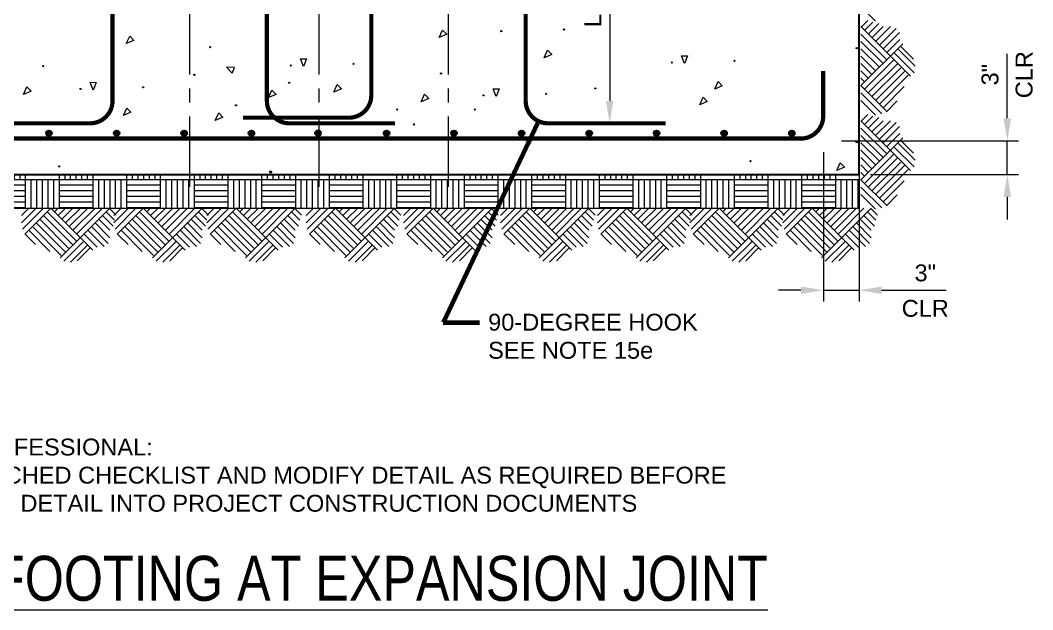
# Model space of a CAD drawing. Header units: inches. Extents: x -1127 to -983, y 1611 to 1738.
# Drawn here: x -1074.5 to -984.5, y 1610.5 to 1663 of the extents above; entities that cross this region are included whole.
import ezdxf

# ---------------------------------------------------------------- set-up
doc = ezdxf.new("R2010")
doc.units = ezdxf.units.IN
doc.header["$LTSCALE"] = 5
doc.header["$MEASUREMENT"] = 0
doc.linetypes.add('CENTER', pattern=[2, 1.25, -0.25, 0.25, -0.25])
doc.linetypes.add('HIDDEN', pattern=[0.375, 0.25, -0.125])
for name, color, linetype, lineweight in [('S-ANNO-DIMS', 1, 'Continuous', 20), ('S-ANNO-TEXT', 7, 'Continuous', 20), ('S-DELT-PATT', 7, 'Continuous', 15), ('S-DETL', 3, 'Continuous', 30), ('S-GRID', 9, 'CENTER', 20)]:
    doc.layers.add(name, color=color, linetype=linetype, lineweight=lineweight)
doc.styles.add('Romans', font='arial.ttf')
doc.dimstyles.get("Standard").update_dxf_attribs({"dimtxt": 0.18, "dimasz": 0.18, "dimexe": 0.18, "dimexo": 0.0625, "dimgap": 0.09, "dimtad": 0, "dimtih": 1, "dimtoh": 1, "dimdec": 4, "dimzin": 0, "dimdsep": 46, "dimtxsty": 'Standard', "dimcen": 0.09, "dimadec": 0, "dimazin": 0, "dimtfac": 1, "dimtdec": 4, "dimtofl": 0, "dimtmove": 0, "dimatfit": 3, "dimfxl": 1, "dimtolj": 1, "dimtzin": 0, "dimarcsym": 0})

# ---------------------------------------------------------------- blocks, each defined once
blk = doc.blocks.new('*D1')
at = {"layer": 'Defpoints', "color": 0, "transparency": 16777216}
for p in [(-1002.532, 1652.25), (-999.968, 1649.25), (-986.797, 1649.25)]:
    blk.add_point(p, dxfattribs=at)
at = {"layer": 'S-ANNO-DIMS', "transparency": 16777216}
for p, q in [((-986.797, 1654.25), (-986.797, 1659.99)), ((-1001.532, 1652.25), (-985.797, 1652.25)), ((-986.797, 1649.25), (-986.797, 1652.25)), ((-998.968, 1649.25), (-985.797, 1649.25)), ((-986.797, 1647.25), (-986.797, 1645.25))]:
    blk.add_line(p, q, dxfattribs=at)
for points in [[(-987.13, 1654.25), (-986.463, 1654.25), (-986.797, 1652.25)], [(-987.13, 1647.25), (-986.463, 1647.25), (-986.797, 1649.25)]]:
    blk.add_solid(points, dxfattribs=at)
at = {"layer": 'S-ANNO-DIMS', "transparency": 16777216, "insert": (-988.329, 1658.129), "char_height": 1.5, "attachment_point": 5, "rotation": 90, "style": 'Romans'}
blk.add_mtext('\\A1;3"', dxfattribs=at)
blk = doc.blocks.new('*D4')
at = {"layer": 'Defpoints', "color": 0, "transparency": 16777216}
for p in [(-1003.15, 1652.25), (-999.968, 1649.25), (-1003.15, 1638.954)]:
    blk.add_point(p, dxfattribs=at)
at = {"layer": 'S-ANNO-DIMS', "transparency": 16777216}
for p, q in [((-1003.15, 1651.25), (-1003.15, 1637.954)), ((-999.968, 1648.25), (-999.968, 1637.954)), ((-1005.15, 1638.954), (-1007.15, 1638.954)), ((-1003.15, 1638.954), (-999.968, 1638.954)), ((-997.968, 1638.954), (-992.228, 1638.954))]:
    blk.add_line(p, q, dxfattribs=at)
for points in [[(-1005.15, 1639.288), (-1005.15, 1638.621), (-1003.15, 1638.954)], [(-997.968, 1639.288), (-997.968, 1638.621), (-999.968, 1638.954)]]:
    blk.add_solid(points, dxfattribs=at)
at = {"layer": 'S-ANNO-DIMS', "transparency": 16777216, "insert": (-994.09, 1640.487), "char_height": 1.5, "attachment_point": 5, "style": 'Romans'}
blk.add_mtext('\\A1;3"', dxfattribs=at)
blk = doc.blocks.new('*D7')
at = {"layer": 'Defpoints', "color": 0, "transparency": 16777216}
for p in [(-1026.542, 1673.25), (-1027.109, 1653.802), (-1022.141, 1653.802)]:
    blk.add_point(p, dxfattribs=at)
at = {"layer": 'S-ANNO-DIMS', "transparency": 16777216}
blk.add_line((-1022.141, 1671.25), (-1022.141, 1655.802), dxfattribs=at)
for points in [[(-1022.475, 1671.25), (-1021.808, 1671.25), (-1022.141, 1673.25)], [(-1022.475, 1655.802), (-1021.808, 1655.802), (-1022.141, 1653.802)]]:
    blk.add_solid(points, dxfattribs=at)
at = {"layer": 'S-ANNO-DIMS', "transparency": 16777216, "insert": (-1023.647, 1663.526), "char_height": 1.5, "attachment_point": 5, "rotation": 90, "style": 'Romans'}
blk.add_mtext('\\A1;L2', dxfattribs=at)

msp = doc.modelspace()

# ---------------------------------------------------------------- hatches: boundary and pattern name
at = {"layer": 'S-DELT-PATT'}
h = msp.add_hatch(dxfattribs=at)
h.set_pattern_fill('AR-PARQ1', color=256, scale=0.25)
h.set_pattern_definition([(90, (-1785.055, 2110.8132), (-3, 3), [3, -3]), (90, (-1784.555, 2110.8132), (-3, 3), [3, -3]), (90, (-1784.055, 2110.8132), (-3, 3), [3, -3]), (90, (-1783.555, 2110.8132), (-3, 3), [3, -3]), (90, (-1783.055, 2110.8132), (-3, 3), [3, -3]), (90, (-1782.555, 2110.8132), (-3, 3), [3, -3]), (90, (-1782.055, 2110.8132), (-3, 3), [3, -3]), (0, (-1785.055, 2113.8132), (3, -3), [3, -3]), (0, (-1785.055, 2114.3132), (3, -3), [3, -3]), (0, (-1785.055, 2114.8132), (3, -3), [3, -3]), (0, (-1785.055, 2115.3132), (3, -3), [3, -3]), (0, (-1785.055, 2115.8132), (3, -3), [3, -3]), (0, (-1785.055, 2116.3132), (3, -3), [3, -3]), (0, (-1785.055, 2116.8132), (3, -3), [3, -3])])
h.paths.add_polyline_path([(-1095.9680877, 1649.250485), (-1095.9680877, 1646.250485), (-999.9680877, 1646.250485), (-999.9680877, 1649.250485)])
at = {"layer": 'S-DETL', "linetype": 'Continuous'}
h = msp.add_hatch(color=256, dxfattribs=at)
h.dxf.hatch_style = 1
h.paths.add_polyline_path([(-1071.9794115, 1653.1660278), (-1071.9794115, 1652.6660278, 0.4142135624), (-1071.7294115, 1652.9160278, 0.4142135624)])
h.paths.add_polyline_path([(-1071.9794115, 1653.1660278, 0.4142135624), (-1072.2294115, 1652.9160278, 0.4142135624), (-1071.9794115, 1652.6660278)])
h = msp.add_hatch(color=256, dxfattribs=at)
h.dxf.hatch_style = 1
h.paths.add_polyline_path([(-1065.962131, 1653.1660278), (-1065.962131, 1652.6660278, 0.4142135624), (-1065.712131, 1652.9160278, 0.4142135624)])
h.paths.add_polyline_path([(-1065.962131, 1653.1660278, 0.4142135624), (-1066.212131, 1652.9160278, 0.4142135624), (-1065.962131, 1652.6660278)])
h = msp.add_hatch(color=256, dxfattribs=at)
h.dxf.hatch_style = 1
h.paths.add_polyline_path([(-1059.9669404, 1653.1660278), (-1059.9669404, 1652.6660278, 0.4142135624), (-1059.7169404, 1652.9160278, 0.4142135624)])
h.paths.add_polyline_path([(-1059.9669404, 1653.1660278, 0.4142135624), (-1060.2169404, 1652.9160278, 0.4142135624), (-1059.9669404, 1652.6660278)])
h = msp.add_hatch(color=256, dxfattribs=at)
h.dxf.hatch_style = 1
h.paths.add_polyline_path([(-1053.9816856, 1653.1660278), (-1053.9816856, 1652.6660278, 0.4142135624), (-1053.7316856, 1652.9160278, 0.4142135624)])
h.paths.add_polyline_path([(-1053.9816856, 1653.1660278, 0.4142135624), (-1054.2316856, 1652.9160278, 0.4142135624), (-1053.9816856, 1652.6660278)])
h = msp.add_hatch(color=256, dxfattribs=at)
h.dxf.hatch_style = 1
h.paths.add_polyline_path([(-1048.0650425, 1653.1710641), (-1048.0650425, 1652.6710641, 0.4142135624), (-1047.8150425, 1652.9210641, 0.4142135624)])
h.paths.add_polyline_path([(-1048.0650425, 1653.1710641, 0.4142135624), (-1048.3150425, 1652.9210641, 0.4142135624), (-1048.0650425, 1652.6710641)])
h = msp.add_hatch(color=256, dxfattribs=at)
h.dxf.hatch_style = 1
h.paths.add_polyline_path([(-1041.973461, 1653.1660278), (-1041.973461, 1652.6660278, 0.4142135624), (-1041.723461, 1652.9160278, 0.4142135624)])
h.paths.add_polyline_path([(-1041.973461, 1653.1660278, 0.4142135624), (-1042.223461, 1652.9160278, 0.4142135624), (-1041.973461, 1652.6660278)])
h = msp.add_hatch(color=256, dxfattribs=at)
h.dxf.hatch_style = 1
h.paths.add_polyline_path([(-1035.9850077, 1653.1660278), (-1035.9850077, 1652.6660278, 0.4142135624), (-1035.7350077, 1652.9160278, 0.4142135624)])
h.paths.add_polyline_path([(-1035.9850077, 1653.1660278, 0.4142135624), (-1036.2350077, 1652.9160278, 0.4142135624), (-1035.9850077, 1652.6660278)])
h = msp.add_hatch(color=256, dxfattribs=at)
h.dxf.hatch_style = 1
h.paths.add_polyline_path([(-1029.9720281, 1653.1660278), (-1029.9720281, 1652.6660278, 0.4142135624), (-1029.7220281, 1652.9160278, 0.4142135624)])
h.paths.add_polyline_path([(-1029.9720281, 1653.1660278, 0.4142135624), (-1030.2220281, 1652.9160278, 0.4142135624), (-1029.9720281, 1652.6660278)])
h = msp.add_hatch(color=256, dxfattribs=at)
h.dxf.hatch_style = 1
h.paths.add_polyline_path([(-1023.9612535, 1653.1660278), (-1023.9612535, 1652.6660278, 0.4142135624), (-1023.7112535, 1652.9160278, 0.4142135624)])
h.paths.add_polyline_path([(-1023.9612535, 1653.1660278, 0.4142135624), (-1024.2112535, 1652.9160278, 0.4142135624), (-1023.9612535, 1652.6660278)])
h = msp.add_hatch(color=256, dxfattribs=at)
h.dxf.hatch_style = 1
h.paths.add_polyline_path([(-1017.9694519, 1653.1660278), (-1017.9694519, 1652.6660278, 0.4142135624), (-1017.7194519, 1652.9160278, 0.4142135624)])
h.paths.add_polyline_path([(-1017.9694519, 1653.1660278, 0.4142135624), (-1018.2194519, 1652.9160278, 0.4142135624), (-1017.9694519, 1652.6660278)])
h = msp.add_hatch(color=256, dxfattribs=at)
h.dxf.hatch_style = 1
h.paths.add_polyline_path([(-1011.9715529, 1653.1660278), (-1011.9715529, 1652.6660278, 0.4142135624), (-1011.7215529, 1652.9160278, 0.4142135624)])
h.paths.add_polyline_path([(-1011.9715529, 1653.1660278, 0.4142135624), (-1012.2215529, 1652.9160278, 0.4142135624), (-1011.9715529, 1652.6660278)])
h = msp.add_hatch(color=256, dxfattribs=at)
h.dxf.hatch_style = 1
h.paths.add_polyline_path([(-1005.9495087, 1653.1660278), (-1005.9495087, 1652.6660278, 0.4142135624), (-1005.6995087, 1652.9160278, 0.4142135624)])
h.paths.add_polyline_path([(-1005.9495087, 1653.1660278, 0.4142135624), (-1006.1995087, 1652.9160278, 0.4142135624), (-1005.9495087, 1652.6660278)])

# ---------------------------------------------------------------- linework, layer by layer
at = {"layer": 'S-DELT-PATT'}
for p, q in [((-998.4995528, 1662.8830562), (-999.810533, 1664.1940364)), ((-995.397077, 1657.9879128), (-999.810533, 1662.4013688)), ((-999.778414, 1662.3692498), (-999.1940937, 1662.9535619)), ((-999.482788, 1662.0736238), (-998.7450338, 1662.8113697)), ((-999.1550429, 1661.7458787), (-998.2127103, 1662.6882031)), ((-998.8272978, 1661.4181336), (-997.8440627, 1662.4013688)), ((-998.4995528, 1661.0903886), (-997.1885725, 1662.4013688)), ((-998.1718077, 1660.7626435), (-996.6839435, 1662.2505078)), ((-997.5163176, 1659.4516633), (-999.810533, 1661.7458787)), ((-997.8440627, 1660.4348984), (-996.3902921, 1661.8886608)), ((-997.8440627, 1659.1239182), (-999.810533, 1661.0903886)), ((-999.810533, 1657.1574478), (-996.0928143, 1660.8751666)), ((-998.1718077, 1658.7961731), (-999.810533, 1660.4348984)), ((-997.5163176, 1660.1071534), (-996.3523638, 1661.271099)), ((-995.1366672, 1659.5098708), (-996.2447896, 1660.6179932)), ((-998.4995528, 1658.4684281), (-999.810533, 1659.7794083)), ((-995.0855226, 1658.2994591), (-996.8244232, 1660.0383597)), ((-995.0002843, 1658.8961436), (-996.4834618, 1660.3793211)), ((-998.8272978, 1658.140683), (-999.810533, 1659.1239182)), ((-999.482788, 1656.8297027), (-996.8731916, 1659.4392991)), ((-999.1550429, 1656.5019577), (-996.5283956, 1659.1286049)), ((-998.8272978, 1656.1742126), (-996.2688379, 1658.7326643)), ((-999.1550429, 1657.8129379), (-999.810533, 1658.4684281)), ((-999.482788, 1657.4851929), (-999.810533, 1657.8129379)), ((-998.4995528, 1655.8464676), (-995.9240501, 1658.4219702)), ((-998.1718077, 1655.5187225), (-995.6133478, 1658.0771742)), ((-997.4905486, 1654.8374634), (-999.810533, 1657.1574478)), ((-997.8440627, 1655.1909774), (-995.9675255, 1657.0675064)), ((-997.9546766, 1654.6461013), (-999.810533, 1656.5019577)), ((-998.4995528, 1654.5354873), (-999.810533, 1655.8464676)), ((-997.5163176, 1654.8632324), (-996.5774263, 1655.8021236)), ((-999.778414, 1653.9973774), (-999.1940937, 1654.5816895)), ((-999.482788, 1653.7017514), (-998.7450338, 1654.4394973)), ((-999.1550429, 1653.3740063), (-998.2127103, 1654.3163307)), ((-995.397077, 1649.6160405), (-999.810533, 1654.0294965)), ((-997.5163176, 1651.0797909), (-999.810533, 1653.3740063)), ((-998.8272978, 1653.0462613), (-997.8440627, 1654.0294965)), ((-998.4995528, 1652.7185162), (-997.1885725, 1654.0294965)), ((-998.1718077, 1652.3907711), (-996.6839435, 1653.8786354)), ((-997.8440627, 1652.0630261), (-996.3902921, 1653.5167885)), ((-997.8440627, 1650.7520458), (-999.810533, 1652.7185162)), ((-999.810533, 1648.7855754), (-996.0928143, 1652.5032942)), ((-997.5163176, 1651.735281), (-996.3523638, 1652.8992266)), ((-998.1718077, 1650.4243008), (-999.810533, 1652.0630261)), ((-995.0855226, 1649.9275867), (-996.8244232, 1651.6664873)), ((-995.0002843, 1650.5242712), (-996.4834618, 1652.0074487)), ((-995.1366672, 1651.1379984), (-996.2447896, 1652.2461209)), ((-998.4995528, 1650.0965557), (-999.810533, 1651.407536)), ((-998.8272978, 1649.7688106), (-999.810533, 1650.7520458)), ((-999.482788, 1648.4578304), (-996.8731916, 1651.0674267)), ((-999.1550429, 1648.1300853), (-996.5283956, 1650.7567326)), ((-999.1550429, 1649.4410656), (-999.810533, 1650.0965557)), ((-998.8272978, 1647.8023402), (-996.2688379, 1650.360792)), ((-998.4995528, 1647.4745952), (-995.9240501, 1650.0500978)), ((-998.1718077, 1647.1468501), (-995.6133478, 1649.7053018)), ((-999.9680877, 1649.250485), (-999.9680877, 1646.2627955)), ((-999.482788, 1649.1133205), (-999.810533, 1649.4410656)), ((-997.4905486, 1646.465591), (-999.810533, 1648.7855754)), ((-997.9546766, 1646.2742289), (-999.810533, 1648.1300853)), ((-997.8440627, 1646.8191051), (-995.9675255, 1648.695634)), ((-998.4995528, 1646.1636149), (-999.810533, 1647.4745952)), ((-997.5163176, 1646.49136), (-996.5774263, 1647.4302513)), ((-1074.434394, 1644.9395047), (-1073.1234138, 1646.250485)), ((-1074.434394, 1645.5949949), (-1073.7789039, 1646.250485)), ((-1074.3237801, 1644.3946286), (-1072.4679236, 1646.250485)), ((-1074.1324179, 1643.9305006), (-1071.8124335, 1646.250485)), ((-1071.8124335, 1646.250485), (-1068.0947147, 1642.5327662)), ((-1071.4846885, 1645.9227399), (-1071.1569434, 1646.250485)), ((-1071.1569434, 1645.5949949), (-1070.5014533, 1646.250485)), ((-1070.9819685, 1641.837029), (-1066.5685125, 1646.250485)), ((-1070.8291983, 1645.2672498), (-1069.8459631, 1646.250485)), ((-1070.5014533, 1644.9395047), (-1069.190473, 1646.250485)), ((-1070.1737082, 1644.6117597), (-1068.5349829, 1646.250485)), ((-1069.8459631, 1644.2840146), (-1067.8794927, 1646.250485)), ((-1069.5182181, 1643.9562695), (-1067.2240026, 1646.250485)), ((-1066.6006315, 1646.218366), (-1066.0163194, 1645.6340457)), ((-1066.2201962, 1644.9395047), (-1064.9092159, 1646.250485)), ((-1066.2201962, 1645.5949949), (-1065.5647061, 1646.250485)), ((-1066.1095822, 1644.3946286), (-1064.2537258, 1646.250485)), ((-1065.9182201, 1643.9305006), (-1063.5982357, 1646.250485)), ((-1063.5982357, 1646.250485), (-1059.8805169, 1642.5327662)), ((-1063.2704906, 1645.9227399), (-1062.9427456, 1646.250485)), ((-1062.9427456, 1645.5949949), (-1062.2872554, 1646.250485)), ((-1062.7677707, 1641.837029), (-1058.3543147, 1646.250485)), ((-1062.6150005, 1645.2672498), (-1061.6317653, 1646.250485)), ((-1062.2872554, 1644.9395047), (-1060.9762752, 1646.250485)), ((-1061.9595104, 1644.6117597), (-1060.320785, 1646.250485)), ((-1061.6317653, 1644.2840146), (-1059.6652949, 1646.250485)), ((-1061.3040202, 1643.9562695), (-1059.0098048, 1646.250485)), ((-1058.3864337, 1646.218366), (-1057.8021216, 1645.6340457)), ((-1057.955901, 1644.9395047), (-1056.6449208, 1646.250485)), ((-1057.955901, 1645.5949949), (-1057.3004109, 1646.250485)), ((-1057.8452871, 1644.3946286), (-1055.9894307, 1646.250485)), ((-1057.6539249, 1643.9305006), (-1055.3339405, 1646.250485)), ((-1055.3339405, 1646.250485), (-1051.6162218, 1642.5327662)), ((-1055.0061955, 1645.9227399), (-1054.6784504, 1646.250485)), ((-1054.6784504, 1645.5949949), (-1054.0229603, 1646.250485)), ((-1054.5034755, 1641.837029), (-1050.0900195, 1646.250485)), ((-1054.3507053, 1645.2672498), (-1053.3674702, 1646.250485)), ((-1054.0229603, 1644.9395047), (-1052.71198, 1646.250485)), ((-1053.6952152, 1644.6117597), (-1052.0564899, 1646.250485)), ((-1053.3674702, 1644.2840146), (-1051.4009998, 1646.250485)), ((-1053.0397251, 1643.9562695), (-1050.7455096, 1646.250485)), ((-1050.1221385, 1646.218366), (-1049.5378264, 1645.6340457)), ((-1049.1294039, 1644.9395047), (-1047.8184237, 1646.250485)), ((-1049.1294039, 1645.5949949), (-1048.4739138, 1646.250485)), ((-1049.01879, 1644.3946286), (-1047.1629335, 1646.250485)), ((-1048.8274278, 1643.9305006), (-1046.5074434, 1646.250485)), ((-1046.5074434, 1646.250485), (-1042.7897246, 1642.5327662)), ((-1046.1796984, 1645.9227399), (-1045.8519533, 1646.250485)), ((-1045.8519533, 1645.5949949), (-1045.1964632, 1646.250485)), ((-1045.6769784, 1641.837029), (-1041.2635224, 1646.250485)), ((-1045.5242082, 1645.2672498), (-1044.540973, 1646.250485)), ((-1045.1964632, 1644.9395047), (-1043.8854829, 1646.250485)), ((-1044.8687181, 1644.6117597), (-1043.2299928, 1646.250485)), ((-1044.540973, 1644.2840146), (-1042.5745027, 1646.250485)), ((-1044.213228, 1643.9562695), (-1041.9190125, 1646.250485)), ((-1041.2956414, 1646.218366), (-1040.7113293, 1645.6340457)), ((-1040.4654864, 1644.9395047), (-1039.1545061, 1646.250485)), ((-1040.4654864, 1645.5949949), (-1039.8099962, 1646.250485)), ((-1040.3548724, 1644.3946286), (-1038.499016, 1646.250485)), ((-1040.1635103, 1643.9305006), (-1037.8435259, 1646.250485)), ((-1037.8435259, 1646.250485), (-1034.1258071, 1642.5327662)), ((-1037.5157808, 1645.9227399), (-1037.1880357, 1646.250485)), ((-1037.1880357, 1645.5949949), (-1036.5325456, 1646.250485)), ((-1037.0130608, 1641.837029), (-1032.5996048, 1646.250485)), ((-1036.8602907, 1645.2672498), (-1035.8770555, 1646.250485)), ((-1036.5325456, 1644.9395047), (-1035.2215653, 1646.250485)), ((-1036.2048005, 1644.6117597), (-1034.5660752, 1646.250485)), ((-1035.8770555, 1644.2840146), (-1033.9105851, 1646.250485)), ((-1035.5493104, 1643.9562695), (-1033.255095, 1646.250485)), ((-1032.6317239, 1646.218366), (-1032.0474118, 1645.6340457)), ((-1031.8505981, 1644.9395047), (-1030.5396178, 1646.250485)), ((-1031.8505981, 1645.5949949), (-1031.195108, 1646.250485)), ((-1031.7399841, 1644.3946286), (-1029.8841277, 1646.250485)), ((-1031.548622, 1643.9305006), (-1029.2286376, 1646.250485)), ((-1029.2286376, 1646.250485), (-1025.5109188, 1642.5327662)), ((-1028.9008925, 1645.9227399), (-1028.5731475, 1646.250485)), ((-1028.5731475, 1645.5949949), (-1027.9176573, 1646.250485)), ((-1028.3981726, 1641.837029), (-1023.9847166, 1646.250485)), ((-1028.2454024, 1645.2672498), (-1027.2621672, 1646.250485)), ((-1027.9176573, 1644.9395047), (-1026.6066771, 1646.250485)), ((-1027.5899123, 1644.6117597), (-1025.951187, 1646.250485)), ((-1027.2621672, 1644.2840146), (-1025.2956968, 1646.250485)), ((-1026.9344221, 1643.9562695), (-1024.6402067, 1646.250485)), ((-1024.0168356, 1646.218366), (-1023.4325235, 1645.6340457)), ((-1023.2357098, 1644.9395047), (-1021.9247296, 1646.250485)), ((-1023.2357098, 1645.5949949), (-1022.5802197, 1646.250485)), ((-1023.1250959, 1644.3946286), (-1021.2692395, 1646.250485)), ((-1022.9337337, 1643.9305006), (-1020.6137493, 1646.250485)), ((-1020.6137493, 1646.250485), (-1016.8960306, 1642.5327662)), ((-1020.2860043, 1645.9227399), (-1019.9582592, 1646.250485)), ((-1019.9582592, 1645.5949949), (-1019.3027691, 1646.250485)), ((-1019.7832843, 1641.837029), (-1015.3698283, 1646.250485)), ((-1019.6305141, 1645.2672498), (-1018.6472789, 1646.250485)), ((-1019.3027691, 1644.9395047), (-1017.9917888, 1646.250485)), ((-1018.975024, 1644.6117597), (-1017.3362987, 1646.250485)), ((-1018.6472789, 1644.2840146), (-1016.6808086, 1646.250485)), ((-1018.3195339, 1643.9562695), (-1016.0253184, 1646.250485)), ((-1015.4019473, 1646.218366), (-1014.8176352, 1645.6340457)), ((-1015.021512, 1644.9395047), (-1013.7105318, 1646.250485)), ((-1015.021512, 1645.5949949), (-1014.3660219, 1646.250485)), ((-1014.9108981, 1644.3946286), (-1013.0550416, 1646.250485)), ((-1014.7195359, 1643.9305006), (-1012.3995515, 1646.250485)), ((-1012.3995515, 1646.250485), (-1008.6818327, 1642.5327662)), ((-1012.0718064, 1645.9227399), (-1011.7440614, 1646.250485)), ((-1011.7440614, 1645.5949949), (-1011.0885712, 1646.250485)), ((-1011.5690865, 1641.837029), (-1007.1556305, 1646.250485)), ((-1011.4163163, 1645.2672498), (-1010.4330811, 1646.250485)), ((-1011.0885712, 1644.9395047), (-1009.777591, 1646.250485)), ((-1010.7608262, 1644.6117597), (-1009.1221009, 1646.250485)), ((-1010.4330811, 1644.2840146), (-1008.4666107, 1646.250485)), ((-1010.1053361, 1643.9562695), (-1007.8111206, 1646.250485)), ((-1007.1877495, 1646.218366), (-1006.6034374, 1645.6340457)), ((-1006.7572169, 1644.9395047), (-1005.4462366, 1646.250485)), ((-1006.7572169, 1645.5949949), (-1006.1017267, 1646.250485)), ((-1006.6466029, 1644.3946286), (-1004.7907465, 1646.250485)), ((-1006.4552408, 1643.9305006), (-1004.1352564, 1646.250485)), ((-1004.1352564, 1646.250485), (-1000.4175376, 1642.5327662)), ((-1003.8075113, 1645.9227399), (-1003.4797662, 1646.250485)), ((-1003.4797662, 1645.5949949), (-1002.8242761, 1646.250485)), ((-1003.3047913, 1641.837029), (-998.8913353, 1646.250485)), ((-1003.1520212, 1645.2672498), (-1002.168786, 1646.250485)), ((-1002.8242761, 1644.9395047), (-1001.5132958, 1646.250485)), ((-1002.496531, 1644.6117597), (-1000.8578057, 1646.250485)), ((-1002.168786, 1644.2840146), (-1000.2023156, 1646.250485)), ((-1001.8410409, 1643.9562695), (-999.5468255, 1646.250485)), ((-998.9234543, 1646.218366), (-998.3391423, 1645.6340457)), ((-1072.7956687, 1645.2672498), (-1070.237217, 1642.7087899)), ((-1072.4679236, 1645.5949949), (-1069.8412764, 1642.9683476)), ((-1072.1401786, 1645.9227399), (-1069.5305822, 1643.3131436)), ((-1067.5517477, 1645.2672498), (-1066.5685125, 1644.2840146)), ((-1067.2240026, 1645.5949949), (-1066.2816782, 1644.6526622)), ((-1066.8962576, 1645.9227399), (-1066.1585116, 1645.1849858)), ((-1064.5814709, 1645.2672498), (-1062.0230192, 1642.7087899)), ((-1064.2537258, 1645.5949949), (-1061.6270785, 1642.9683476)), ((-1063.9259807, 1645.9227399), (-1061.3163844, 1643.3131436)), ((-1059.3375499, 1645.2672498), (-1058.3543147, 1644.2840146)), ((-1059.0098048, 1645.5949949), (-1058.0674804, 1644.6526622)), ((-1058.6820597, 1645.9227399), (-1057.9443138, 1645.1849858)), ((-1056.3171757, 1645.2672498), (-1053.758724, 1642.7087899)), ((-1055.9894307, 1645.5949949), (-1053.3627834, 1642.9683476)), ((-1055.6616856, 1645.9227399), (-1053.0520893, 1643.3131436)), ((-1051.0732547, 1645.2672498), (-1050.0900195, 1644.2840146)), ((-1050.7455096, 1645.5949949), (-1049.8031852, 1644.6526622)), ((-1050.4177646, 1645.9227399), (-1049.6800186, 1645.1849858)), ((-1047.4906786, 1645.2672498), (-1044.9322269, 1642.7087899)), ((-1047.1629335, 1645.5949949), (-1044.5362863, 1642.9683476)), ((-1046.8351885, 1645.9227399), (-1044.2255922, 1643.3131436)), ((-1042.2467576, 1645.2672498), (-1041.2635224, 1644.2840146)), ((-1041.9190125, 1645.5949949), (-1040.9766881, 1644.6526622)), ((-1041.5912675, 1645.9227399), (-1040.8535215, 1645.1849858)), ((-1038.826761, 1645.2672498), (-1036.2683093, 1642.7087899)), ((-1038.499016, 1645.5949949), (-1035.8723687, 1642.9683476)), ((-1038.1712709, 1645.9227399), (-1035.5616746, 1643.3131436)), ((-1033.58284, 1645.2672498), (-1032.5996048, 1644.2840146)), ((-1033.255095, 1645.5949949), (-1032.3127705, 1644.6526622)), ((-1032.9273499, 1645.9227399), (-1032.189604, 1645.1849858)), ((-1030.2118728, 1645.2672498), (-1027.6534211, 1642.7087899)), ((-1029.8841277, 1645.5949949), (-1027.2574805, 1642.9683476)), ((-1029.5563827, 1645.9227399), (-1026.9467863, 1643.3131436)), ((-1024.9679518, 1645.2672498), (-1023.9847166, 1644.2840146)), ((-1024.6402067, 1645.5949949), (-1023.6978823, 1644.6526622)), ((-1024.3124616, 1645.9227399), (-1023.5747157, 1645.1849858)), ((-1021.5969845, 1645.2672498), (-1019.0385328, 1642.7087899)), ((-1021.2692395, 1645.5949949), (-1018.6425922, 1642.9683476)), ((-1020.9414944, 1645.9227399), (-1018.3318981, 1643.3131436)), ((-1016.3530635, 1645.2672498), (-1015.3698283, 1644.2840146)), ((-1016.0253184, 1645.5949949), (-1015.082994, 1644.6526622)), ((-1015.6975734, 1645.9227399), (-1014.9598274, 1645.1849858)), ((-1013.3827867, 1645.2672498), (-1010.824335, 1642.7087899)), ((-1013.0550416, 1645.5949949), (-1010.4283944, 1642.9683476)), ((-1012.7272966, 1645.9227399), (-1010.1177002, 1643.3131436)), ((-1008.1388657, 1645.2672498), (-1007.1556305, 1644.2840146)), ((-1007.8111206, 1645.5949949), (-1006.8687962, 1644.6526622)), ((-1007.4833755, 1645.9227399), (-1006.7456296, 1645.1849858)), ((-1005.1184915, 1645.2672498), (-1002.5600398, 1642.7087899)), ((-1004.7907465, 1645.5949949), (-1002.1640992, 1642.9683476)), ((-1004.4630014, 1645.9227399), (-1001.8534051, 1643.3131436)), ((-999.8745705, 1645.2672498), (-998.8913353, 1644.2840146)), ((-999.5468255, 1645.5949949), (-998.604501, 1644.6526622)), ((-999.2190804, 1645.9227399), (-998.4813345, 1645.1849858)), ((-1073.7789039, 1644.2840146), (-1071.902375, 1642.4074775)), ((-1073.4511588, 1644.6117597), (-1070.8927071, 1642.0532998)), ((-1073.1234138, 1644.9395047), (-1070.5479111, 1642.3640021)), ((-1068.5349829, 1644.2840146), (-1067.0812205, 1642.830244)), ((-1068.2072378, 1644.6117597), (-1066.7193735, 1643.1238954)), ((-1067.8794927, 1644.9395047), (-1066.5685125, 1643.6285245)), ((-1065.5647061, 1644.2840146), (-1063.6881771, 1642.4074775)), ((-1065.236961, 1644.6117597), (-1062.6785093, 1642.0532998)), ((-1064.9092159, 1644.9395047), (-1062.3337133, 1642.3640021)), ((-1060.320785, 1644.2840146), (-1058.8670227, 1642.830244)), ((-1059.99304, 1644.6117597), (-1058.5051757, 1643.1238954)), ((-1059.6652949, 1644.9395047), (-1058.3543147, 1643.6285245)), ((-1057.3004109, 1644.2840146), (-1055.423882, 1642.4074775)), ((-1056.9726659, 1644.6117597), (-1054.4142141, 1642.0532998)), ((-1056.6449208, 1644.9395047), (-1054.0694181, 1642.3640021)), ((-1052.0564899, 1644.2840146), (-1050.6027275, 1642.830244)), ((-1051.7287448, 1644.6117597), (-1050.2408806, 1643.1238954)), ((-1051.4009998, 1644.9395047), (-1050.0900195, 1643.6285245)), ((-1048.4739138, 1644.2840146), (-1046.5973849, 1642.4074775)), ((-1048.1461687, 1644.6117597), (-1045.587717, 1642.0532998)), ((-1047.8184237, 1644.9395047), (-1045.242921, 1642.3640021)), ((-1043.2299928, 1644.2840146), (-1041.7762304, 1642.830244)), ((-1042.9022477, 1644.6117597), (-1041.4143835, 1643.1238954)), ((-1042.5745027, 1644.9395047), (-1041.2635224, 1643.6285245)), ((-1039.8099962, 1644.2840146), (-1037.9334673, 1642.4074775)), ((-1039.4822512, 1644.6117597), (-1036.9237995, 1642.0532998)), ((-1039.1545061, 1644.9395047), (-1036.5790035, 1642.3640021)), ((-1034.5660752, 1644.2840146), (-1033.1123128, 1642.830244)), ((-1034.2383302, 1644.6117597), (-1032.7504659, 1643.1238954)), ((-1033.9105851, 1644.9395047), (-1032.5996048, 1643.6285245)), ((-1031.195108, 1644.2840146), (-1029.318579, 1642.4074775)), ((-1030.8673629, 1644.6117597), (-1028.3089112, 1642.0532998)), ((-1030.5396178, 1644.9395047), (-1027.9641152, 1642.3640021)), ((-1025.951187, 1644.2840146), (-1024.4974246, 1642.830244)), ((-1025.6234419, 1644.6117597), (-1024.1355776, 1643.1238954)), ((-1025.2956968, 1644.9395047), (-1023.9847166, 1643.6285245)), ((-1022.5802197, 1644.2840146), (-1020.7036908, 1642.4074775)), ((-1022.2524747, 1644.6117597), (-1019.6940229, 1642.0532998)), ((-1021.9247296, 1644.9395047), (-1019.3492269, 1642.3640021)), ((-1017.3362987, 1644.2840146), (-1015.8825363, 1642.830244)), ((-1017.0085536, 1644.6117597), (-1015.5206894, 1643.1238954)), ((-1016.6808086, 1644.9395047), (-1015.3698283, 1643.6285245)), ((-1014.3660219, 1644.2840146), (-1012.4894929, 1642.4074775)), ((-1014.0382768, 1644.6117597), (-1011.4798251, 1642.0532998)), ((-1013.7105318, 1644.9395047), (-1011.1350291, 1642.3640021)), ((-1009.1221009, 1644.2840146), (-1007.6683385, 1642.830244)), ((-1008.7943558, 1644.6117597), (-1007.3064915, 1643.1238954)), ((-1008.4666107, 1644.9395047), (-1007.1556305, 1643.6285245)), ((-1006.1017267, 1644.2840146), (-1004.2251978, 1642.4074775)), ((-1005.7739817, 1644.6117597), (-1003.21553, 1642.0532998)), ((-1005.4462366, 1644.9395047), (-1002.870734, 1642.3640021)), ((-1000.8578057, 1644.2840146), (-999.4040433, 1642.830244)), ((-1000.5300607, 1644.6117597), (-999.0421964, 1643.1238954)), ((-1000.2023156, 1644.9395047), (-998.8913353, 1643.6285245)), ((-1074.106649, 1643.9562695), (-1073.1677577, 1643.0173782)), ((-1068.8627279, 1643.9562695), (-1067.6987823, 1642.7923157)), ((-1065.8924511, 1643.9562695), (-1064.9535598, 1643.0173782)), ((-1060.6485301, 1643.9562695), (-1059.4845845, 1642.7923157)), ((-1057.628156, 1643.9562695), (-1056.6892647, 1643.0173782)), ((-1052.384235, 1643.9562695), (-1051.2202893, 1642.7923157)), ((-1048.8016589, 1643.9562695), (-1047.8627676, 1643.0173782)), ((-1043.5577378, 1643.9562695), (-1042.3937922, 1642.7923157)), ((-1040.1377413, 1643.9562695), (-1039.19885, 1643.0173782)), ((-1034.8938203, 1643.9562695), (-1033.7298747, 1642.7923157)), ((-1031.522853, 1643.9562695), (-1030.5839618, 1643.0173782)), ((-1026.278932, 1643.9562695), (-1025.1149864, 1642.7923157)), ((-1022.9079648, 1643.9562695), (-1021.9690735, 1643.0173782)), ((-1017.6640438, 1643.9562695), (-1016.5000981, 1642.7923157)), ((-1014.6937669, 1643.9562695), (-1013.7548757, 1643.0173782)), ((-1009.4498459, 1643.9562695), (-1008.2859003, 1642.7923157)), ((-1006.4294718, 1643.9562695), (-1005.4905805, 1643.0173782)), ((-1001.1855508, 1643.9562695), (-1000.0216052, 1642.7923157)), ((-1070.6704222, 1641.5254745), (-1068.9315216, 1643.2643751)), ((-1070.0737378, 1641.4402362), (-1068.5905602, 1642.9234137)), ((-1069.4600105, 1641.5766191), (-1068.3518881, 1642.6847416)), ((-1062.4562244, 1641.5254745), (-1060.7173238, 1643.2643751)), ((-1061.8595399, 1641.4402362), (-1060.3763624, 1642.9234137)), ((-1061.2458127, 1641.5766191), (-1060.1376903, 1642.6847416)), ((-1054.1919292, 1641.5254745), (-1052.4530286, 1643.2643751)), ((-1053.5952448, 1641.4402362), (-1052.1120673, 1642.9234137)), ((-1052.9815176, 1641.5766191), (-1051.8733951, 1642.6847416)), ((-1045.3654321, 1641.5254745), (-1043.6265315, 1643.2643751)), ((-1044.7687477, 1641.4402362), (-1043.2855702, 1642.9234137)), ((-1044.1550205, 1641.5766191), (-1043.046898, 1642.6847416)), ((-1036.7015146, 1641.5254745), (-1034.962614, 1643.2643751)), ((-1036.1048301, 1641.4402362), (-1034.6216526, 1642.9234137)), ((-1035.4911029, 1641.5766191), (-1034.3829804, 1642.6847416)), ((-1028.0866263, 1641.5254745), (-1026.3477257, 1643.2643751)), ((-1027.4899418, 1641.4402362), (-1026.0067643, 1642.9234137)), ((-1026.8762146, 1641.5766191), (-1025.7680922, 1642.6847416)), ((-1019.471738, 1641.5254745), (-1017.7328374, 1643.2643751)), ((-1018.8750536, 1641.4402362), (-1017.3918761, 1642.9234137)), ((-1018.2613264, 1641.5766191), (-1017.1532039, 1642.6847416)), ((-1011.2575402, 1641.5254745), (-1009.5186396, 1643.2643751)), ((-1010.6608557, 1641.4402362), (-1009.1776782, 1642.9234137)), ((-1010.0471285, 1641.5766191), (-1008.9390061, 1642.6847416)), ((-1002.9932451, 1641.5254745), (-1001.2543445, 1643.2643751)), ((-1002.3965606, 1641.4402362), (-1000.9133831, 1642.9234137)), ((-1001.7828334, 1641.5766191), (-1000.6747109, 1642.6847416))]:
    msp.add_line(p, q, dxfattribs=at)
at = {"layer": 'S-DELT-PATT', "flags": 128}
for points in [[(-1064.429588, 1661.1810323), (-1065.103851, 1660.893382), (-1064.8044807, 1661.555925)], [(-1036.6283434, 1661.7257371), (-1037.3026063, 1661.4380867), (-1037.0032361, 1662.1006298)], [(-1049.0809135, 1659.5288073), (-1049.3615622, 1658.8516002), (-1049.6110614, 1659.5344881)], [(-1027.2823341, 1659.9237699), (-1027.9565971, 1659.6361196), (-1027.6572268, 1660.2986626)], [(-1015.2174842, 1659.7947156), (-1015.4981329, 1659.1175084), (-1015.7476321, 1659.8003964)], [(-1055.4826986, 1658.7586181), (-1056.2146808, 1658.7983095), (-1055.7067617, 1658.2781134)], [(-1073.5718548, 1656.6682325), (-1074.2461178, 1656.3805821), (-1073.9467476, 1657.0431252)], [(-1067.7811937, 1657.4438604), (-1068.0618424, 1656.7666532), (-1068.3113416, 1657.4495411)], [(-1045.9923149, 1656.8711312), (-1046.6665779, 1656.5834809), (-1046.3672076, 1657.246024)], [(-1031.9584676, 1656.8683023), (-1032.2391163, 1656.1910951), (-1032.4886155, 1656.8739831)], [(-1012.1288856, 1657.1370395), (-1012.8031486, 1656.8493892), (-1012.5037783, 1657.5119322)], [(-1051.7920906, 1656.3748427), (-1052.4663535, 1656.0871924), (-1052.1669833, 1656.7497354)], [(-1038.2158783, 1656.0125933), (-1038.8901413, 1655.724943), (-1038.590771, 1656.3874861)], [(-1013.463791, 1655.7422296), (-1014.138054, 1655.4545793), (-1013.8386837, 1656.1171223)], [(-1064.6925951, 1654.7861842), (-1065.3668581, 1654.4985339), (-1065.0674878, 1655.161077)], [(-1056.5186094, 1654.3532804), (-1057.1928724, 1654.0656301), (-1056.8935021, 1654.7281731)], [(-1001.265422, 1649.9003108), (-1001.939685, 1649.6126605), (-1001.6403148, 1650.2752036)]]:
    msp.add_lwpolyline(points, close=True, dxfattribs=at)
for points in [[(-1031.7209687, 1661.999159, -1), (-1031.8246487, 1661.999159, -1)], [(-1026.1528916, 1662.1444189, -1), (-1026.2565716, 1662.1444189, -1)], [(-1057.6063766, 1660.5774407, -1), (-1057.7100566, 1660.5774407, -1)], [(-1000.1359795, 1660.4928322, -1), (-1000.2396595, 1660.4928322, -1)], [(-1072.4424123, 1658.8888815, -1), (-1072.5460923, 1658.8888815, -1)], [(-1050.4309495, 1658.9465203, -1), (-1050.5346295, 1658.9465203, -1)], [(-1044.8628724, 1659.0917803, -1), (-1044.9665524, 1659.0917803, -1)], [(-1016.5675202, 1659.2124286, -1), (-1016.6712002, 1659.2124286, -1)], [(-1010.9994431, 1659.3576885, -1), (-1011.1031231, 1659.3576885, -1)], [(-1059.0035921, 1658.1177512, -1), (-1059.1072721, 1658.1177512, -1)], [(-1037.0864358, 1658.2332424, -1), (-1037.1901158, 1658.2332424, -1)], [(-1069.1312297, 1656.8615733, -1), (-1069.2349097, 1656.8615733, -1)], [(-1063.5631526, 1657.0068333, -1), (-1063.6668326, 1657.0068333, -1)], [(-1050.581795, 1657.4181202, -1), (-1050.685475, 1657.4181202, -1)], [(-1023.3597975, 1656.9081007, -1), (-1023.4634775, 1656.9081007, -1)], [(-1033.3085036, 1656.2860153, -1), (-1033.4121836, 1656.2860153, -1)], [(-1027.7404265, 1656.4312752, -1), (-1027.8441065, 1656.4312752, -1)], [(-1055.3083139, 1655.3965579, -1), (-1055.4119939, 1655.3965579, -1)], [(-1040.9853182, 1655.0308889, -1), (-1041.0889982, 1655.0308889, -1)], [(-1034.0781621, 1655.0305827, -1), (-1034.1818421, 1655.0305827, -1)], [(-1039.5846517, 1653.705441, 1), (-1039.4809717, 1653.705441, 1)], [(-1000.1359795, 1652.1209599, -1), (-1000.2396595, 1652.1209599, -1)], [(-1071.0216736, 1649.9730781, -1), (-1071.1253536, 1649.9730781, -1)], [(-1009.5787043, 1650.4418851, -1), (-1009.6823843, 1650.4418851, -1)]]:
    msp.add_lwpolyline(points, format="xyb", close=True, dxfattribs=at)
at = {"layer": 'S-DELT-PATT'}
msp.add_lwpolyline([(-1095.9680877, 1646.250485), (-999.9680877, 1646.250485)], dxfattribs=at)
at = {"layer": 'S-DETL', "linetype": 'Continuous'}
msp.add_line((-999.9680877, 1649.250485), (-999.9680877, 1673.250485), dxfattribs=at)
at = {"layer": 'S-DETL', "linetype": 'Continuous', "const_width": 0.375}
for points in [[(-1078.7645899, 1653.8016542), (-1068.3274465, 1653.8016542, 0.4142008606), (-1066.3274465, 1655.8015675), (-1066.3253857, 1703.3212835)], [(-1054.7316856, 1654.3016542), (-1045.3274465, 1654.3016542, 0.4142008606), (-1043.3274465, 1656.3015675), (-1043.3254074, 1703.3212835)], [(-1041.223461, 1653.8016542), (-1050.608729, 1653.8016542, -0.4142008606), (-1052.608729, 1655.8015675), (-1052.6107898, 1703.3212835)], [(-1017.1715856, 1653.8016542), (-1027.608729, 1653.8016542, -0.4142008606), (-1029.608729, 1655.8015675), (-1029.6107898, 1703.3212835)]]:
    msp.add_lwpolyline(points, format="xyb", dxfattribs=at)
at = {"layer": 'S-DETL', "linetype": 'HIDDEN', "flags": 128}
msp.add_lwpolyline([(-1003.1607034, 1658.4431006, 0.375, 0.375, 0), (-1003.1607034, 1654.4431006, 0.375, 0.375, -0.4142135624), (-1005.1607034, 1652.4431006, 0.375, 0.375, 0), (-1006.3375303, 1652.4431006, 0, 0, 0)], format="xyseb", dxfattribs=at)
at = {"layer": 'S-DETL', "linetype": 'Continuous', "const_width": 0.375}
msp.add_lwpolyline([(-1090.7754721, 1652.4431006), (-1005.1607034, 1652.4431006)], dxfattribs=at)
at = {"layer": 'S-DETL', "linetype": 'Continuous'}
msp.add_lwpolyline([(-1095.9680877, 1649.250485), (-999.9680877, 1649.250485)], dxfattribs=at)
msp.add_lwpolyline([(-1052.2262354, 1649.4656099, -1), (-1052.3299154, 1649.4656099, -1)], format="xyb", close=True, dxfattribs=at)
for centre in [(-1071.9794115, 1652.9160278), (-1065.962131, 1652.9160278), (-1059.9669404, 1652.9160278), (-1053.9816856, 1652.9160278), (-1048.0650425, 1652.9210641), (-1041.973461, 1652.9160278), (-1035.9850077, 1652.9160278), (-1029.9720281, 1652.9160278), (-1023.9612535, 1652.9160278), (-1017.9694519, 1652.9160278), (-1011.9715529, 1652.9160278), (-1005.9495087, 1652.9160278)]:
    msp.add_circle(centre, 0.25, dxfattribs=at)
at = {"layer": 'S-GRID', "linetype": 'CENTER'}
for p, q in [((-1047.9680877, 1648.1554046), (-1047.9680877, 1735.9325264)), ((-1059.4680877, 1648.1554046), (-1059.4680877, 1732.6756563)), ((-1036.4680877, 1648.1554046), (-1036.4680877, 1732.6756563))]:
    msp.add_line(p, q, dxfattribs=at)

# ---------------------------------------------------------------- texts
at = {"layer": 'S-ANNO-DIMS', "insert": (-985.2975657, 1658.1288956), "char_height": 1.49999999, "attachment_point": 5, "rotation": 90, "style": 'Romans'}
msp.add_mtext('\\A1;CLR', dxfattribs=at)
at = {"layer": 'S-ANNO-DIMS', "insert": (-994.0896771, 1637.3324999), "char_height": 1.49999999, "attachment_point": 5, "style": 'Romans'}
msp.add_mtext('\\A1;CLR', dxfattribs=at)
at = {"layer": 'S-ANNO-TEXT', "style": 'Romans', "width": 0.8}
msp.add_text('%%UCOMBINED FOOTING AT EXPANSION JOINT', height=4, dxfattribs=at).set_placement((-1102.1927945, 1611.3285588))
at = {"layer": 'S-ANNO-TEXT', "char_height": 1.499999989, "attachment_point": 1, "style": 'Romans'}
for s, insert in [('\\pxql;90-DEGREE HOOK\\PSEE NOTE 15e', (-1032.9450715, 1636.8629721)), ('NOTE TO DESIGN PROFESSIONAL: \\PCOMPLETE THE ATTACHED CHECKLIST AND MODIFY DETAIL AS REQUIRED BEFORE \\PINCORPORATING THIS DETAIL INTO PROJECT CONSTRUCTION DOCUMENTS', (-1098.1475352, 1625.754889))]:
    msp.add_mtext(s, dxfattribs=dict(at, insert=insert))

# ---------------------------------------------------------------- dimensions: what is measured, and where the dimension line sits
at = {"layer": 'S-ANNO-DIMS'}
for base, p1, p2, angle, text, override, picture, middle in [((-1022.1413484, 1653.8016542), (-1026.5416098, 1673.250485), (-1027.1087507, 1653.8016542), 270, 'L2', {"dimscale": 16, "dimtxt": 0.09375, "dimasz": 0.125, "dimexe": 0.0625, "dimgap": 0.0625, "dimtih": 0, "dimtoh": 0, "dimdec": 5, "dimlfac": 1, "dimrnd": 0.03125, "dimzin": 7, "dimlunit": 4, "dimtxsty": 'Romans', "dimcen": 0.125, "dimse1": 1, "dimse2": 1, "dimclrd": 256, "dimclre": 256, "dimclrt": 256, "dimadec": 4, "dimtdec": 5, "dimtofl": 1, "dimtvp": 1, "dimfrac": 2, "dimtzin": 3, "dimlwd": 65535, "dimlwe": 65535}, '*D7', (-1022.1413484, 1663.5260696)), ((-986.7965425, 1649.250485), (-1002.5317799, 1652.250485), (-999.9680877, 1649.250485), 270, '3"', {"dimscale": 16, "dimtxt": 0.09375, "dimasz": 0.125, "dimexe": 0.0625, "dimgap": 0.0625, "dimtih": 0, "dimtoh": 0, "dimdec": 5, "dimlfac": 1, "dimrnd": 0.03125, "dimzin": 7, "dimlunit": 4, "dimtxsty": 'Romans', "dimcen": 0.125, "dimclrd": 256, "dimclre": 256, "dimclrt": 256, "dimadec": 4, "dimtdec": 5, "dimtofl": 1, "dimtvp": 1, "dimfrac": 2, "dimtzin": 3, "dimlwd": 65535, "dimlwe": 65535}, '*D1', (-986.7965425, 1658.1288956)), ((-1003.149609, 1638.9544024), (-999.9680877, 1649.250485), (-1003.149609, 1652.250485), 180, '3"', {"dimscale": 16, "dimtxt": 0.09375, "dimasz": 0.125, "dimexe": 0.0625, "dimgap": 0.0625, "dimtih": 0, "dimtoh": 0, "dimdec": 5, "dimlfac": 1, "dimrnd": 0.03125, "dimzin": 7, "dimlunit": 4, "dimtxsty": 'Romans', "dimcen": 0.125, "dimclrd": 256, "dimclre": 256, "dimclrt": 256, "dimadec": 4, "dimtdec": 5, "dimtofl": 1, "dimtvp": 1, "dimfrac": 2, "dimtzin": 3, "dimlwd": 65535, "dimlwe": 65535}, '*D4', (-994.0896771, 1638.9544024))]:
    dim = msp.add_linear_dim(base=base, p1=p1, p2=p2, angle=angle, text=text, dimstyle='Standard', override=override, dxfattribs=at)
    dim.commit()
    dim.dimension.update_dxf_attribs({"geometry": picture, "text_midpoint": middle, "dimtype": 128})

# ---------------------------------------------------------------- leaders
at = {"layer": 'S-ANNO-TEXT'}
msp.add_leader([(-1028.5447629, 1653.8245359), (-1036.9375176, 1636.0971127), (-1033.710931, 1636.0971127)], dimstyle='Standard', override={"dimscale": 16, "dimtxt": 0.09375, "dimasz": 0.125, "dimexe": 0.0625, "dimgap": 0.0625, "dimtad": 0, "dimtih": 0, "dimtoh": 0, "dimdec": 5, "dimlfac": 16, "dimrnd": 0.03125, "dimzin": 7, "dimlunit": 4, "dimtxsty": 'Romans', "dimcen": 0.125, "dimclrd": 256, "dimclre": 256, "dimclrt": 256, "dimadec": 4, "dimtdec": 5, "dimtofl": 1, "dimtvp": 1, "dimfrac": 2, "dimtzin": 3, "dimlwd": 65535, "dimlwe": 65535}, dxfattribs=at)

doc.saveas('drawing.dxf')
